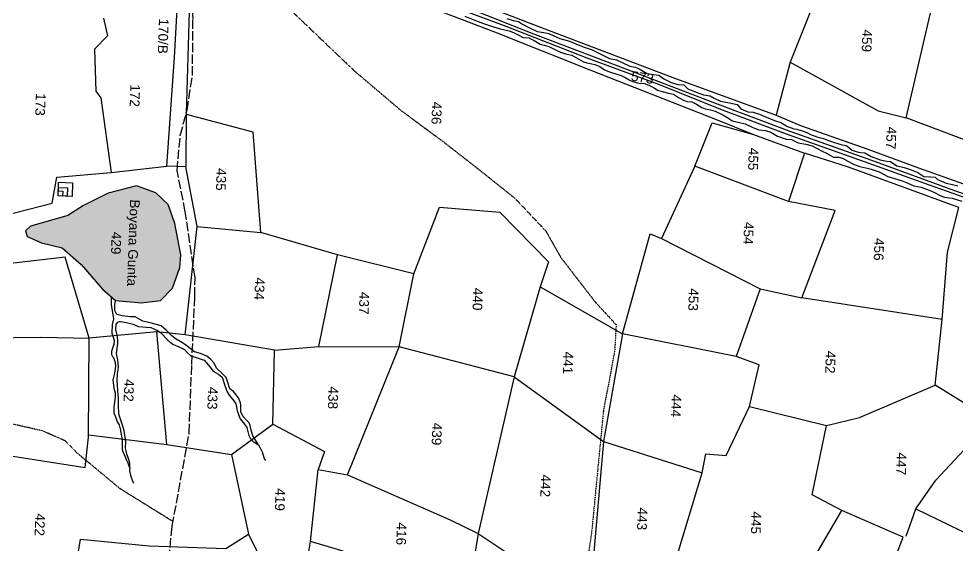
# Model space of a CAD drawing. Header units: inches. Extents: x 337143 to 343737, y 1590289 to 1599624.
# Drawn here: x 341472 to 342678, y 1595163 to 1595840 of the extents above; entities that cross this region are included whole.
import ezdxf

# ---------------------------------------------------------------- set-up
doc = ezdxf.new("R2010")
doc.units = ezdxf.units.IN
doc.header["$MEASUREMENT"] = 0
doc.linetypes.add('ACAD_ISO02W100', pattern=[15, 12, -3])
doc.linetypes.add('ACAD_ISO07W100', pattern=[3, 0, -3])
for name, color, linetype in [('CARTTRACK', 30, 'ACAD_ISO02W100'), ('NALA', 4, 'Continuous'), ('SQUAREWELL', 5, 'Continuous'), ('SURVEY_BND', 7, 'Continuous'), ('WATER_BODY', 4, 'Continuous')]:
    doc.layers.add(name, color=color, linetype=linetype)
doc.layers.add('FOOTPATH', color=150, linetype='ACAD_ISO07W100', lineweight=30)
doc.layers.add('ROAD', color=1, linetype='Continuous', lineweight=25)
doc.styles.get("Standard").update_dxf_attribs({"font": 'arial.ttf'})

msp = doc.modelspace()

# ---------------------------------------------------------------- hatches: boundary and pattern name
at = {"layer": 'WATER_BODY'}
h = msp.add_hatch(dxfattribs=at)
h.set_pattern_fill('DASH', color=256, scale=62.399649, angle=-91.972, style=0)
h.set_pattern_definition([(268.02798, (340385.863, 1600582.354), (7.526929, -8.063744), [7.799956, -7.799956])])
h.paths.add_polyline_path([(341908.1, 1596453.1), (341917.7, 1596452.7), (341921.4, 1596454), (341923.1, 1596455.2), (341925.3, 1596458.8), (341925.4, 1596464.9), (341924.6, 1596467.9), (341923.1, 1596471.7), (341919, 1596474.4), (341913.1, 1596475.2), (341905.3, 1596475.5), (341898.7, 1596471.9), (341896.9, 1596467.8), (341895.5, 1596465.7), (341900.9, 1596458.7)])
h.paths.add_polyline_path([(341739.1, 1596268.3), (341750.7, 1596277.2), (341756.5, 1596286.5), (341757.2, 1596289.6), (341758.4, 1596298.5), (341753.1, 1596301), (341744.2, 1596301.3), (341734.7, 1596298.7), (341728.3, 1596292.7), (341723.3, 1596278.4), (341724.1, 1596266.8), (341728.1, 1596263), (341730.6, 1596264), (341734, 1596266.1)])
h.paths.add_polyline_path([(341596.2, 1595477.8), (341629.5, 1595474.7), (341653.8, 1595477.8), (341669.3, 1595493.7), (341678.9, 1595520.1), (341680.3, 1595536.4), (341672.5, 1595576.8), (341663.8, 1595601), (341648.2, 1595616.1), (341623, 1595625.1), (341586.8, 1595615.8), (341555.2, 1595599.8), (341534.7, 1595587.2), (341509.7, 1595579.7), (341487, 1595573.5), (341480.6, 1595567.3), (341482.4, 1595560.2), (341501.2, 1595551.8), (341527.4, 1595545.6), (341552, 1595524.2), (341579.6, 1595492.3)])
h.paths.add_polyline_path([(341360.8, 1594888.6), (341380.8, 1594899.1), (341385.3, 1594911.9), (341386.6, 1594949.4), (341382.3, 1594993.4), (341375, 1595026.7), (341360.1, 1595036.6), (341330.4, 1595042.1), (341301.6, 1595048.9), (341275.6, 1595057.8), (341245.4, 1595064.2), (341239.9, 1595060.4), (341232.7, 1595045), (341228.4, 1595023.7), (341227.7, 1595004.9), (341232.1, 1594975.7), (341233.4, 1594963.2), (341238.2, 1594946.5), (341250.8, 1594922.8), (341259.7, 1594908.6), (341280.2, 1594894), (341314.6, 1594883), (341333.8, 1594882.8)])
h.paths.add_polyline_path([(341679.9, 1594760.1), (341697.4, 1594764.6), (341708, 1594778.5), (341716.3, 1594800.1), (341715.2, 1594816.7), (341708.9, 1594835.8), (341698.3, 1594856.3), (341684.4, 1594866.1), (341668.2, 1594869.7), (341651.2, 1594863.9), (341644.5, 1594856.5), (341638.1, 1594841.9), (341637.1, 1594828.4), (341637.2, 1594823.4), (341641.6, 1594812.3), (341647.1, 1594794.4), (341655, 1594778.1), (341665.5, 1594764.3)])
h.paths.add_polyline_path([(341607, 1595612.3), (341603, 1595498.2), (341627.7, 1595497.3), (341631.6, 1595611.4)], flags=24)
h.paths.add_polyline_path([(341588, 1595569.6), (341586.8, 1595535.6), (341605.8, 1595535), (341607, 1595569)], flags=24)
h.paths.add_polyline_path([(341303.6, 1595033.5), (341299.7, 1594920.3), (341318.8, 1594919.6), (341322.7, 1595032.9)], flags=24)
h.paths.add_polyline_path([(341330.6, 1595020.2), (341329.4, 1594986.3), (341348.4, 1594985.6), (341349.6, 1595019.6)], flags=24)

# ---------------------------------------------------------------- linework, layer by layer
at = {"layer": 'CARTTRACK'}
msp.add_lwpolyline([(341660, 1595100.7), (341669.1, 1595187.7), (341690.9, 1595307.2), (341694.2, 1595395.6), (341698.2, 1595482.9), (341698.4, 1595507.5), (341685.9, 1595591.9), (341675.3, 1595644.8), (341679.5, 1595690.1), (341688.1, 1595722.4), (341695.1, 1595767.1), (341695.8, 1595839.8), (341693.5, 1595885.7), (341706.6, 1595959.2), (341709.4, 1595974.5)], dxfattribs=at)
at = {"layer": 'FOOTPATH', "ltscale": 0.002}
for points in [[(341739, 1595952.1), (341783.6, 1595893.8), (341826.6, 1595846.1), (341903.7, 1595772.6), (341963.1, 1595722.2), (342017.9, 1595681.7), (342061.7, 1595647.5), (342109.8, 1595609.1), (342149.3, 1595567.2), (342168.3, 1595533.6), (342212.6, 1595476.2), (342239.8, 1595446.6), (342237.8, 1595412.1), (342223.4, 1595335.9), (342218.1, 1595281.1), (342208.5, 1595182.2), (342201.8, 1595135.7)], [(341670.2, 1595193.5), (341602.6, 1595235.4), (341546.1, 1595282.3), (341531.5, 1595297.3), (341502.4, 1595310.1), (341410.3, 1595331.2), (341308.3, 1595355.1)]]:
    msp.add_lwpolyline(points, dxfattribs=at)
at = {"layer": 'NALA'}
for points in [[(342045.3, 1595843.5), (342055.9, 1595839.2), (342062.4, 1595836.4), (342069.4, 1595834), (342082.2, 1595829.7), (342090.5, 1595827.1), (342102.3, 1595824.6), (342108, 1595822.2), (342113.8, 1595819.3), (342120.4, 1595816.1), (342127.6, 1595815.3), (342134.3, 1595812), (342142, 1595807.4), (342147.3, 1595806.1), (342153.3, 1595804.4), (342161.1, 1595800.7), (342168.3, 1595797.1), (342174.6, 1595795.1), (342183, 1595793), (342197.7, 1595784.5), (342201.9, 1595783.5), (342208.4, 1595781.9), (342212.4, 1595781.3), (342218.8, 1595778.8), (342224.8, 1595774.2), (342232.7, 1595771.2), (342246.4, 1595767), (342251.5, 1595764.7), (342256.7, 1595761.3), (342260.7, 1595759.2), (342269.1, 1595757.4), (342276.3, 1595756.9), (342281.7, 1595754.7), (342288.8, 1595751.2), (342293, 1595748.4), (342298.9, 1595746.4), (342307, 1595744.3), (342313.3, 1595743), (342320.1, 1595738.6), (342326.5, 1595735.4), (342330.9, 1595733.6), (342337.1, 1595733), (342343, 1595730.2), (342350.1, 1595726), (342354.4, 1595724.2), (342360.9, 1595722.8), (342367.2, 1595721.2), (342376.8, 1595716.5), (342384.1, 1595712.1), (342388.9, 1595708.7), (342398.2, 1595706.6), (342405.6, 1595705), (342415.5, 1595700.4), (342423.2, 1595697.3), (342431.6, 1595696.3), (342438.6, 1595694), (342447, 1595689.2), (342458.2, 1595685.2), (342465, 1595684.9), (342473.9, 1595680.5), (342483.7, 1595678.8), (342491.8, 1595676.5), (342504.5, 1595669.6), (342510.1, 1595667.3), (342519.3, 1595662.2), (342526, 1595662.2), (342530.8, 1595660.9), (342537.6, 1595657), (342545.7, 1595652.6), (342553, 1595650), (342560.7, 1595648.5), (342567.6, 1595646.6), (342577.9, 1595643.2), (342589.2, 1595637.3), (342597.6, 1595634.8), (342607.5, 1595631.8), (342614, 1595629.2), (342622.6, 1595625.1), (342631.7, 1595623.3), (342642, 1595619.7), (342648.4, 1595617.2), (342656.4, 1595612.7), (342661.9, 1595610.7), (342671.7, 1595609.3), (342684.1, 1595605.4)], [(342099.3, 1595840.5), (342107.5, 1595837.6), (342114.3, 1595836.3), (342119.5, 1595833), (342128.5, 1595828.2), (342138.1, 1595823.7), (342146.7, 1595822.5), (342153.2, 1595821.2), (342159.7, 1595817.9), (342167.5, 1595814.6), (342179.6, 1595811.2), (342188.7, 1595807.5), (342198.7, 1595803.5), (342209.1, 1595800), (342223.6, 1595792.9), (342231.3, 1595788.9), (342240.1, 1595787.2), (342247.7, 1595783.7), (342257.3, 1595779.1), (342264.5, 1595777.9), (342269.3, 1595775.7), (342279.7, 1595769.8), (342287.8, 1595768.4), (342294.8, 1595767.4), (342301.3, 1595762.9), (342310.7, 1595758.1), (342319.2, 1595755.3), (342326.6, 1595755.1), (342332.1, 1595749.8), (342340.6, 1595746.3), (342352.1, 1595742.2), (342360.7, 1595741.1), (342365.8, 1595738), (342374, 1595733.9), (342385.6, 1595732.1), (342395.2, 1595729.6), (342399.9, 1595724), (342409.2, 1595720.5), (342415.8, 1595719.8), (342424, 1595717.4), (342431, 1595714.2), (342443.5, 1595709), (342451.4, 1595706.5), (342459.9, 1595701.6), (342468.1, 1595698.6), (342471.9, 1595698), (342478.9, 1595695.9), (342485, 1595693.7), (342489.5, 1595691), (342497.7, 1595688.4), (342506.4, 1595686.1), (342511.4, 1595684.1), (342519.2, 1595681.2), (342527.5, 1595678.6), (342536.3, 1595676.5), (342543.2, 1595670.9), (342549.5, 1595669.1), (342553.9, 1595667.9), (342559.6, 1595667.7), (342567.6, 1595663.1), (342579.3, 1595658.8), (342587.7, 1595656.8), (342592.5, 1595656.7), (342600.8, 1595651), (342610.1, 1595648.8), (342619.2, 1595645.9), (342627.7, 1595642.5), (342635.5, 1595637.1), (342644.1, 1595636.8), (342649.8, 1595636.3), (342653.1, 1595633.3), (342664.2, 1595628.7), (342672.3, 1595627.1), (342679, 1595625.2)], [(341590.4, 1595482.9), (341590.4, 1595472.8), (341593.6, 1595454.4), (341591.9, 1595447.1), (341591.4, 1595436), (341592.9, 1595431.9), (341594.4, 1595426.6), (341594.1, 1595421.4), (341592.3, 1595416.5), (341591.1, 1595412.1), (341591.1, 1595408.5), (341592.2, 1595405.7), (341593.6, 1595404.3), (341595.8, 1595397.9), (341596, 1595393.2), (341594.7, 1595384.5), (341592.9, 1595375.7), (341594.1, 1595365.2), (341595.9, 1595358.9), (341595.9, 1595353.6), (341594, 1595341.3), (341593.9, 1595333.4), (341596.1, 1595328.2), (341598.4, 1595321.6), (341601, 1595318.1), (341602.1, 1595312.7), (341604.6, 1595298.6), (341604.7, 1595292.4), (341604.6, 1595286.7), (341605.7, 1595283.6), (341608.6, 1595276.6), (341610.4, 1595272.6), (341612.2, 1595269.1), (341613.4, 1595265.3), (341614.4, 1595262.3), (341614.6, 1595268.8), (341612.9, 1595274.8), (341610.8, 1595280.4), (341609.9, 1595284.6), (341609.2, 1595287.8), (341609.5, 1595296.3), (341607.2, 1595310.5), (341604.7, 1595318.9), (341601.7, 1595327.8), (341600.3, 1595332.3), (341600, 1595343.2), (341600, 1595348.7), (341600.1, 1595353.4), (341599.5, 1595356.1), (341598.5, 1595374.8), (341598.8, 1595383.5), (341599.5, 1595388.6), (341599.9, 1595392.1), (341599, 1595401.6), (341597.6, 1595409.2), (341597.9, 1595413), (341599.1, 1595422.6), (341599.2, 1595427.3), (341598.1, 1595433.3), (341596.7, 1595440.3), (341597.2, 1595447), (341599, 1595449.8), (341601.2, 1595450.7), (341602.8, 1595450.6), (341610.1, 1595449.5), (341618.7, 1595447.5), (341625.1, 1595444.3), (341641.4, 1595442.9), (341649.3, 1595439.7), (341654.1, 1595436.5), (341663.4, 1595426.7), (341669.7, 1595421.8), (341681.4, 1595416.3), (341684.7, 1595414.7), (341688.5, 1595410.9), (341693, 1595406.8), (341695.8, 1595405.7), (341703.9, 1595403.1), (341710.3, 1595400.9), (341715.7, 1595394.6), (341721.9, 1595387), (341728.6, 1595383), (341733.4, 1595379.1), (341734.6, 1595375.3), (341735.8, 1595371.2), (341739.2, 1595361.4), (341742.4, 1595356.1), (341747.2, 1595350.5), (341750.8, 1595344.9), (341752.4, 1595335.8), (341754.3, 1595331.1), (341756.6, 1595325.7), (341762.2, 1595318.9), (341764.8, 1595314.5), (341767.6, 1595304.2), (341769.4, 1595301), (341772.6, 1595297.1), (341776.6, 1595294.3), (341779.8, 1595292.2), (341772.6, 1595304), (341770.5, 1595310.9), (341769.3, 1595317.3), (341768.1, 1595320.7), (341765.6, 1595323.2), (341764, 1595324.4), (341760.1, 1595328.8), (341757.4, 1595334.4), (341757.5, 1595343.2), (341756.8, 1595346.3), (341754.2, 1595352.7), (341748, 1595360.6), (341743.1, 1595364.2), (341740.3, 1595373.6), (341738.5, 1595378.9), (341732.6, 1595384.8), (341726.4, 1595390.3), (341722.4, 1595397.7), (341718.8, 1595402), (341713.5, 1595406.1), (341705.6, 1595409.5), (341697.7, 1595411.8), (341686.7, 1595420.5), (341682.5, 1595423.5), (341674, 1595428.1), (341668.5, 1595432.2), (341661.3, 1595439.8), (341655, 1595445.2), (341640.7, 1595449.2), (341631.2, 1595451.2), (341621.3, 1595456.6), (341615.4, 1595456.7), (341604.7, 1595458), (341597.7, 1595459.8), (341595.3, 1595464.9), (341595.3, 1595469.2), (341595.4, 1595472.4), (341596.2, 1595477.8)], [(341779.8, 1595292.2), (341781.5, 1595288.7), (341783.3, 1595285.9), (341784.5, 1595283.4), (341786.7, 1595276), (341787.5, 1595273.7), (341789.1, 1595272.1)], [(341614.4, 1595262.3), (341614.1, 1595258.9), (341615.6, 1595253.3), (341617.7, 1595246.6), (341618.7, 1595243.9), (341619.7, 1595243.2)]]:
    msp.add_lwpolyline(points, dxfattribs=at)
at = {"layer": 'ROAD'}
for points in [[(342722.8, 1595597.6), (342642.5, 1595626.2), (342558.9, 1595656.2), (342458.9, 1595691.6), (342374.4, 1595723.4), (342294.6, 1595755.4), (342202.6, 1595789.2), (342096.1, 1595830.7), (341990.9, 1595870.4), (341896.4, 1595906.8), (341795.9, 1595945.1), (341706.2, 1595980), (341602.7, 1596023.7), (341544, 1596050.5), (341497.7, 1596077.7), (341481, 1596089.8), (341456.6, 1596134.2), (341416.6, 1596226.1), (341381, 1596287.4), (341340, 1596358.8), (341292.4, 1596443.3), (341228.7, 1596561), (341173.5, 1596653.7)], [(341468.8, 1596121.2), (341497.1, 1596085.1), (341535.1, 1596062.3), (341575.4, 1596042.5), (341620.5, 1596021.3), (341666, 1596002.5), (341708.1, 1595986.3), (341747.1, 1595969.6), (341792.6, 1595951.7), (341847.7, 1595930.7), (341900.9, 1595910.6), (341924.9, 1595900.9), (341962.2, 1595887.8), (342043.8, 1595856.2), (342133.4, 1595820.6), (342238.7, 1595780.9), (342366.1, 1595732.1), (342463, 1595695.5), (342568.1, 1595658), (342673.5, 1595619.7), (342754.7, 1595590.9)]]:
    msp.add_lwpolyline(points, dxfattribs=at)
at = {"layer": 'SQUAREWELL'}
for points in [[(341540.9, 1595629.2), (341540.3, 1595611.7), (341522.3, 1595612.3), (341522.9, 1595629.8)], [(341534.3, 1595622.8), (341533.9, 1595611.9), (341522.3, 1595612.3), (341522.7, 1595623.2)], [(341528.4, 1595618.5), (341528.2, 1595612.1), (341522.3, 1595612.3), (341522.5, 1595618.7)]]:
    msp.add_lwpolyline(points, close=True, dxfattribs=at)
at = {"layer": 'SURVEY_BND'}
for points in [[(341725.3, 1595990.4), (341868.7, 1595933.9), (342028.9, 1595873.5), (342130.1, 1595834.1), (342312.5, 1595764.6), (342445.6, 1595716.2)], [(341719.3, 1595962), (341691.3, 1595864.4), (341687, 1595718.2), (341686.4, 1595649.7), (341662.2, 1595650.3)], [(341719.3, 1595962), (341829.9, 1595919.3), (341963.7, 1595869.1), (342083.5, 1595823.2), (342206, 1595774.3), (342369.8, 1595710.1), (342416.5, 1595691.4)], [(342516.2, 1595916.2), (342463.6, 1595784.2), (342576.6, 1595721.6), (342612.5, 1595712.5)], [(342703.6, 1595678.5), (342612.5, 1595712.5), (342650.2, 1595875.6), (342729.9, 1595857.9)], [(341580.8, 1595840.7), (341586, 1595818.1), (341569.2, 1595800.8), (341570.9, 1595746.9), (341577.1, 1595738.3), (341590.6, 1595642.4), (341662.2, 1595650.3), (341671.9, 1595790.8), (341675.3, 1595852.1)], [(342463.6, 1595784.2), (342445.6, 1595716.2), (342476.8, 1595702.7), (342563.5, 1595672.3), (342628.3, 1595648.4), (342686.4, 1595627.7)], [(341701.1, 1595572.9), (341783.1, 1595565.4), (341773.1, 1595694), (341687.6, 1595717.1), (341686.7, 1595717.1)], [(342416.5, 1595691.4), (342481.9, 1595667.1), (342461.3, 1595605.1), (342341.1, 1595650.6), (342363.4, 1595706.4), (342416.5, 1595691.4)], [(342658.8, 1595453.5), (342665.7, 1595539.9), (342680.4, 1595597.2), (342538.4, 1595649.1), (342481.9, 1595667.1)], [(341685.6, 1595433.7), (341701.1, 1595572.9), (341686.4, 1595649.7)], [(342341.1, 1595650.6), (342298.1, 1595557.4), (342425, 1595493), (342478.4, 1595481.3), (342521.3, 1595593.4), (342461.3, 1595605.1)], [(341453, 1595586.9), (341514.8, 1595602.8), (341520.8, 1595636.5), (341590.6, 1595642.4)], [(341979.9, 1595511.9), (342012.7, 1595597.8), (342090.4, 1595591.2), (342152.9, 1595527.7), (342142, 1595495.5), (342108.8, 1595379.5), (341960.8, 1595418.2)], [(341800.7, 1595413.8), (341857.4, 1595418.8), (341881.7, 1595536.6), (341783.1, 1595565.4)], [(342425, 1595493), (342394.2, 1595405.8), (342248, 1595434.8), (342283.5, 1595563.7), (342298.1, 1595557.4)], [(341363.3, 1595428.9), (341500.1, 1595430.5), (341562.1, 1595429.2), (341531.4, 1595533.6), (341416.6, 1595520.1)], [(341857.4, 1595418.8), (341960.8, 1595418.2), (341979.9, 1595511.9), (341881.7, 1595536.6)], [(342142, 1595495.5), (342248, 1595434.8)], [(342411.1, 1595341.5), (342510, 1595317.2), (342552.5, 1595327.2), (342649.8, 1595368.9), (342658.8, 1595453.5), (342478.4, 1595481.3)], [(341561.5, 1595305.1), (341662, 1595292.7), (341649.3, 1595437.4), (341562.1, 1595429.2)], [(341662, 1595292.7), (341745.5, 1595279.9), (341798.6, 1595318.6), (341800.7, 1595413.8), (341685.6, 1595433.7), (341649.3, 1595437.4)], [(342248, 1595434.8), (342223.7, 1595296.4), (342350.4, 1595256.4), (342355.1, 1595280.6), (342381.4, 1595278.4), (342411.1, 1595341.5), (342423.8, 1595394.9), (342394.2, 1595405.8)], [(341297.1, 1595304), (341557.1, 1595263.3), (341561.4, 1595302.2), (341562.1, 1595429.2)], [(341798.6, 1595318.6), (341864.7, 1595283.5), (341856.9, 1595260.5), (341894.3, 1595253.5), (341960.8, 1595418.2)], [(342108.8, 1595379.5), (342062.2, 1595178.3), (342156.3, 1595115.7), (342202.6, 1595114.1), (342209.4, 1595134.5)], [(342108.8, 1595379.5), (342223.7, 1595296.4)], [(342612.7, 1595174.8), (342624.9, 1595209.8), (342650.9, 1595246.8), (342722.6, 1595323.8), (342649.8, 1595368.9)], [(342624.9, 1595209.8), (342695.6, 1595175.5), (342786.6, 1595189.4), (342818.2, 1595242.9), (342843.8, 1595288.4), (342722.6, 1595323.8)], [(342307.6, 1595114.4), (342447.5, 1595067.3), (342529.9, 1595207.7), (342491.7, 1595228.1), (342510, 1595317.2)], [(342223.7, 1595296.4), (342209.4, 1595134.5), (342307.6, 1595114.4), (342350.4, 1595256.4)], [(341745.5, 1595279.9), (341767.1, 1595177.2), (341784.7, 1595142), (341811.6, 1595147.6), (341834.1, 1595090.8), (341846.8, 1595167.9)], [(342062.2, 1595178.3), (342050, 1595102.6), (341885.8, 1595156.5), (341846.8, 1595167.9), (341856.9, 1595260.5)], [(341894.3, 1595253.5), (342026.3, 1595195.9), (342062.2, 1595178.3)], [(342447.5, 1595067.3), (342432.2, 1595040.5), (342465.8, 1595030.9), (342483.5, 1595041.6), (342604.4, 1594996.6), (342629.4, 1595044.7), (342580.3, 1595099.9), (342608.7, 1595173.5), (342529.9, 1595207.7)], [(341526.1, 1595020.6), (341551, 1595171), (341639.4, 1595162.3), (341738.2, 1595158.9), (341767.1, 1595177.2)]]:
    msp.add_lwpolyline(points, dxfattribs=at)
at = {"layer": 'WATER_BODY'}
msp.add_lwpolyline([(341482.4, 1595560.2), (341501.2, 1595551.8), (341527.4, 1595545.6), (341552, 1595524.2), (341579.6, 1595492.3), (341596.2, 1595477.8), (341629.5, 1595474.7), (341653.8, 1595477.8), (341669.3, 1595493.7), (341678.9, 1595520.1), (341680.3, 1595536.4), (341672.5, 1595576.8), (341663.8, 1595601), (341648.2, 1595616.1), (341623, 1595625.1), (341586.8, 1595615.8), (341555.2, 1595599.8), (341534.7, 1595587.2), (341509.7, 1595579.7), (341487, 1595573.5), (341480.6, 1595567.3)], close=True, dxfattribs=at)

# ---------------------------------------------------------------- texts
at = {"layer": 'SURVEY_BND'}
for s, rotation, p in [('170/B', 268.028, (341652.1, 1595840.6)), ('459', 268.028, (342556.4, 1595826.5)), ('573', 351.1773, (342258.3, 1595760.6)), ('172', 268.028, (341615.4, 1595755.9)), ('173', 268.028, (341493.9, 1595744.6)), ('436', 268.028, (342003.3, 1595733.4)), ('457', 268.028, (342587.7, 1595701.4)), ('455', 268.028, (342410.4, 1595674.3)), ('435', 268.028, (341726.2, 1595648.2)), ('Boyana Gunta', 268.028, (341614.9, 1595607.9)), ('454', 268.028, (342404.2, 1595578.9)), ('429', 268.028, (341591.3, 1595566.3)), ('456', 268.028, (342571.9, 1595558.3)), ('434', 268.028, (341775.6, 1595507.6)), ('440', 268.028, (342056.1, 1595494.3)), ('453', 268.028, (342333.4, 1595493.7)), ('437', 268.028, (341910, 1595489.1)), ('441', 268.028, (342172.3, 1595412.3)), ('452', 268.028, (342509.5, 1595413.2)), ('432', 268.028, (341607.6, 1595376.9)), ('433', 268.028, (341715.2, 1595366.9)), ('438', 268.028, (341870.2, 1595367.4)), ('444', 268.028, (342311.2, 1595357.1)), ('439', 268.028, (342003.5, 1595320.9)), ('447', 268.028, (342600.7, 1595282.6)), ('442', 268.028, (342143.3, 1595254.3)), ('419', 268.028, (341802, 1595236.6)), ('422', 268.028, (341493.2, 1595204.3)), ('443', 268.028, (342267.6, 1595211.8)), ('445', 268.028, (342414, 1595206.8)), ('416', 268.028, (341958, 1595192.5))]:
    msp.add_text(s, height=12.48, rotation=rotation, dxfattribs=at).set_placement(p)

doc.saveas('drawing.dxf')
